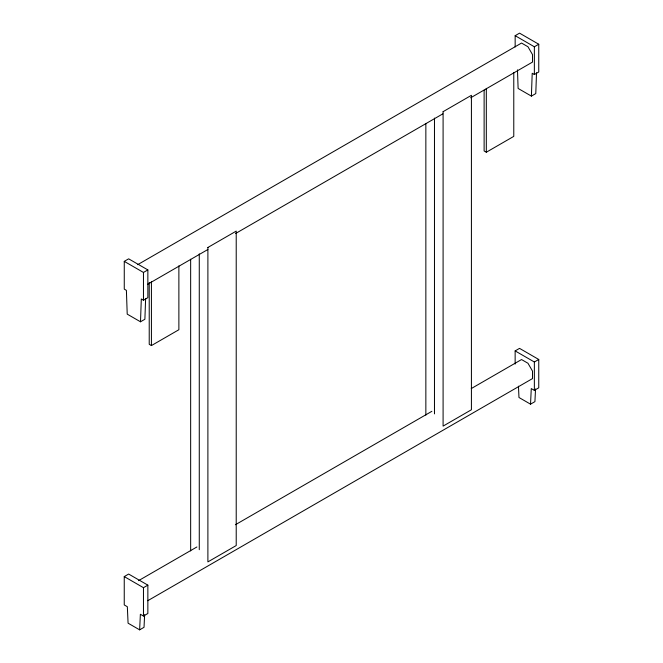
<?xml version="1.0" encoding="UTF-8"?>
<svg xmlns="http://www.w3.org/2000/svg" width="663" height="663" viewBox="0 0 663 663"><rect width="100%" height="100%" fill="white"/><g stroke="black" fill="none" stroke-linecap="round" stroke-linejoin="round"><path stroke-width="0.99" d="M434.472 413.894L434.472 118.072M140.498 321.795L141.31 298.963L143.465 300.206L147.857 297.67L147.857 269.916L128.655 258.835L124.263 261.371L124.263 289.118L126.401 290.361L127.213 314.129L140.498 321.795L144.89 319.259L145.628 298.416M517.48 69.847L518.11 88.444L531.394 96.11L532.207 73.278L534.361 74.529L538.754 71.994L538.754 44.239L519.552 33.15L515.159 35.686L515.159 46.99M536.524 72.731L535.787 93.574L531.394 96.11M139.636 629.85L140.374 614.253L143.465 616.035L147.857 613.499L147.857 585.147L128.639 574.05L124.246 576.586L124.246 604.938L127.337 606.72L128.075 623.179L139.636 629.85L144.028 627.314L144.633 614.642M518.466 386.181L518.972 397.493L530.533 404.165L531.27 388.568L534.361 390.35L538.754 387.814L538.754 359.47L519.535 348.373L515.143 350.909L515.143 364.07M535.53 388.957L534.925 401.629L530.533 404.165M137.655 264.678L521.532 43.045L527.972 46.758L532.522 54.639L532.522 62.073L470.647 97.801M124.263 261.371L143.465 272.452L147.857 269.916M515.159 35.686L534.361 46.775L538.754 44.239M147.741 284.22L207.892 249.495M235.622 233.484L442.843 113.845M149.225 282.504L149.225 344.312L151.421 345.58L178.877 329.735L178.877 265.863M484.123 90.185L484.123 150.965L486.319 152.233L513.775 136.379L513.775 72.507M138.55 580.655L196.903 546.967M235.398 524.74L431.862 411.317M471.252 388.576L521.532 359.545L527.972 363.258L532.522 371.139L532.522 378.573L147.741 600.719M124.246 576.586L143.465 587.683L147.857 585.147M515.143 350.909L534.361 361.998L538.754 359.47M534.361 46.775L534.361 74.529M534.361 361.998L534.361 390.35M486.319 88.361L486.319 152.233M425.853 123.442L425.853 415.121M199.273 253.863L199.273 549.685M190.654 259.233L190.654 550.912M151.421 281.709L151.421 345.58M143.465 272.452L143.465 300.206M143.465 587.683L143.465 616.035M207.892 247.465L207.892 561.901L236.219 545.55L236.219 231.114L207.892 247.465M443.091 111.674L443.091 426.11L471.418 409.759L471.418 95.315L443.091 111.674"/></g></svg>
